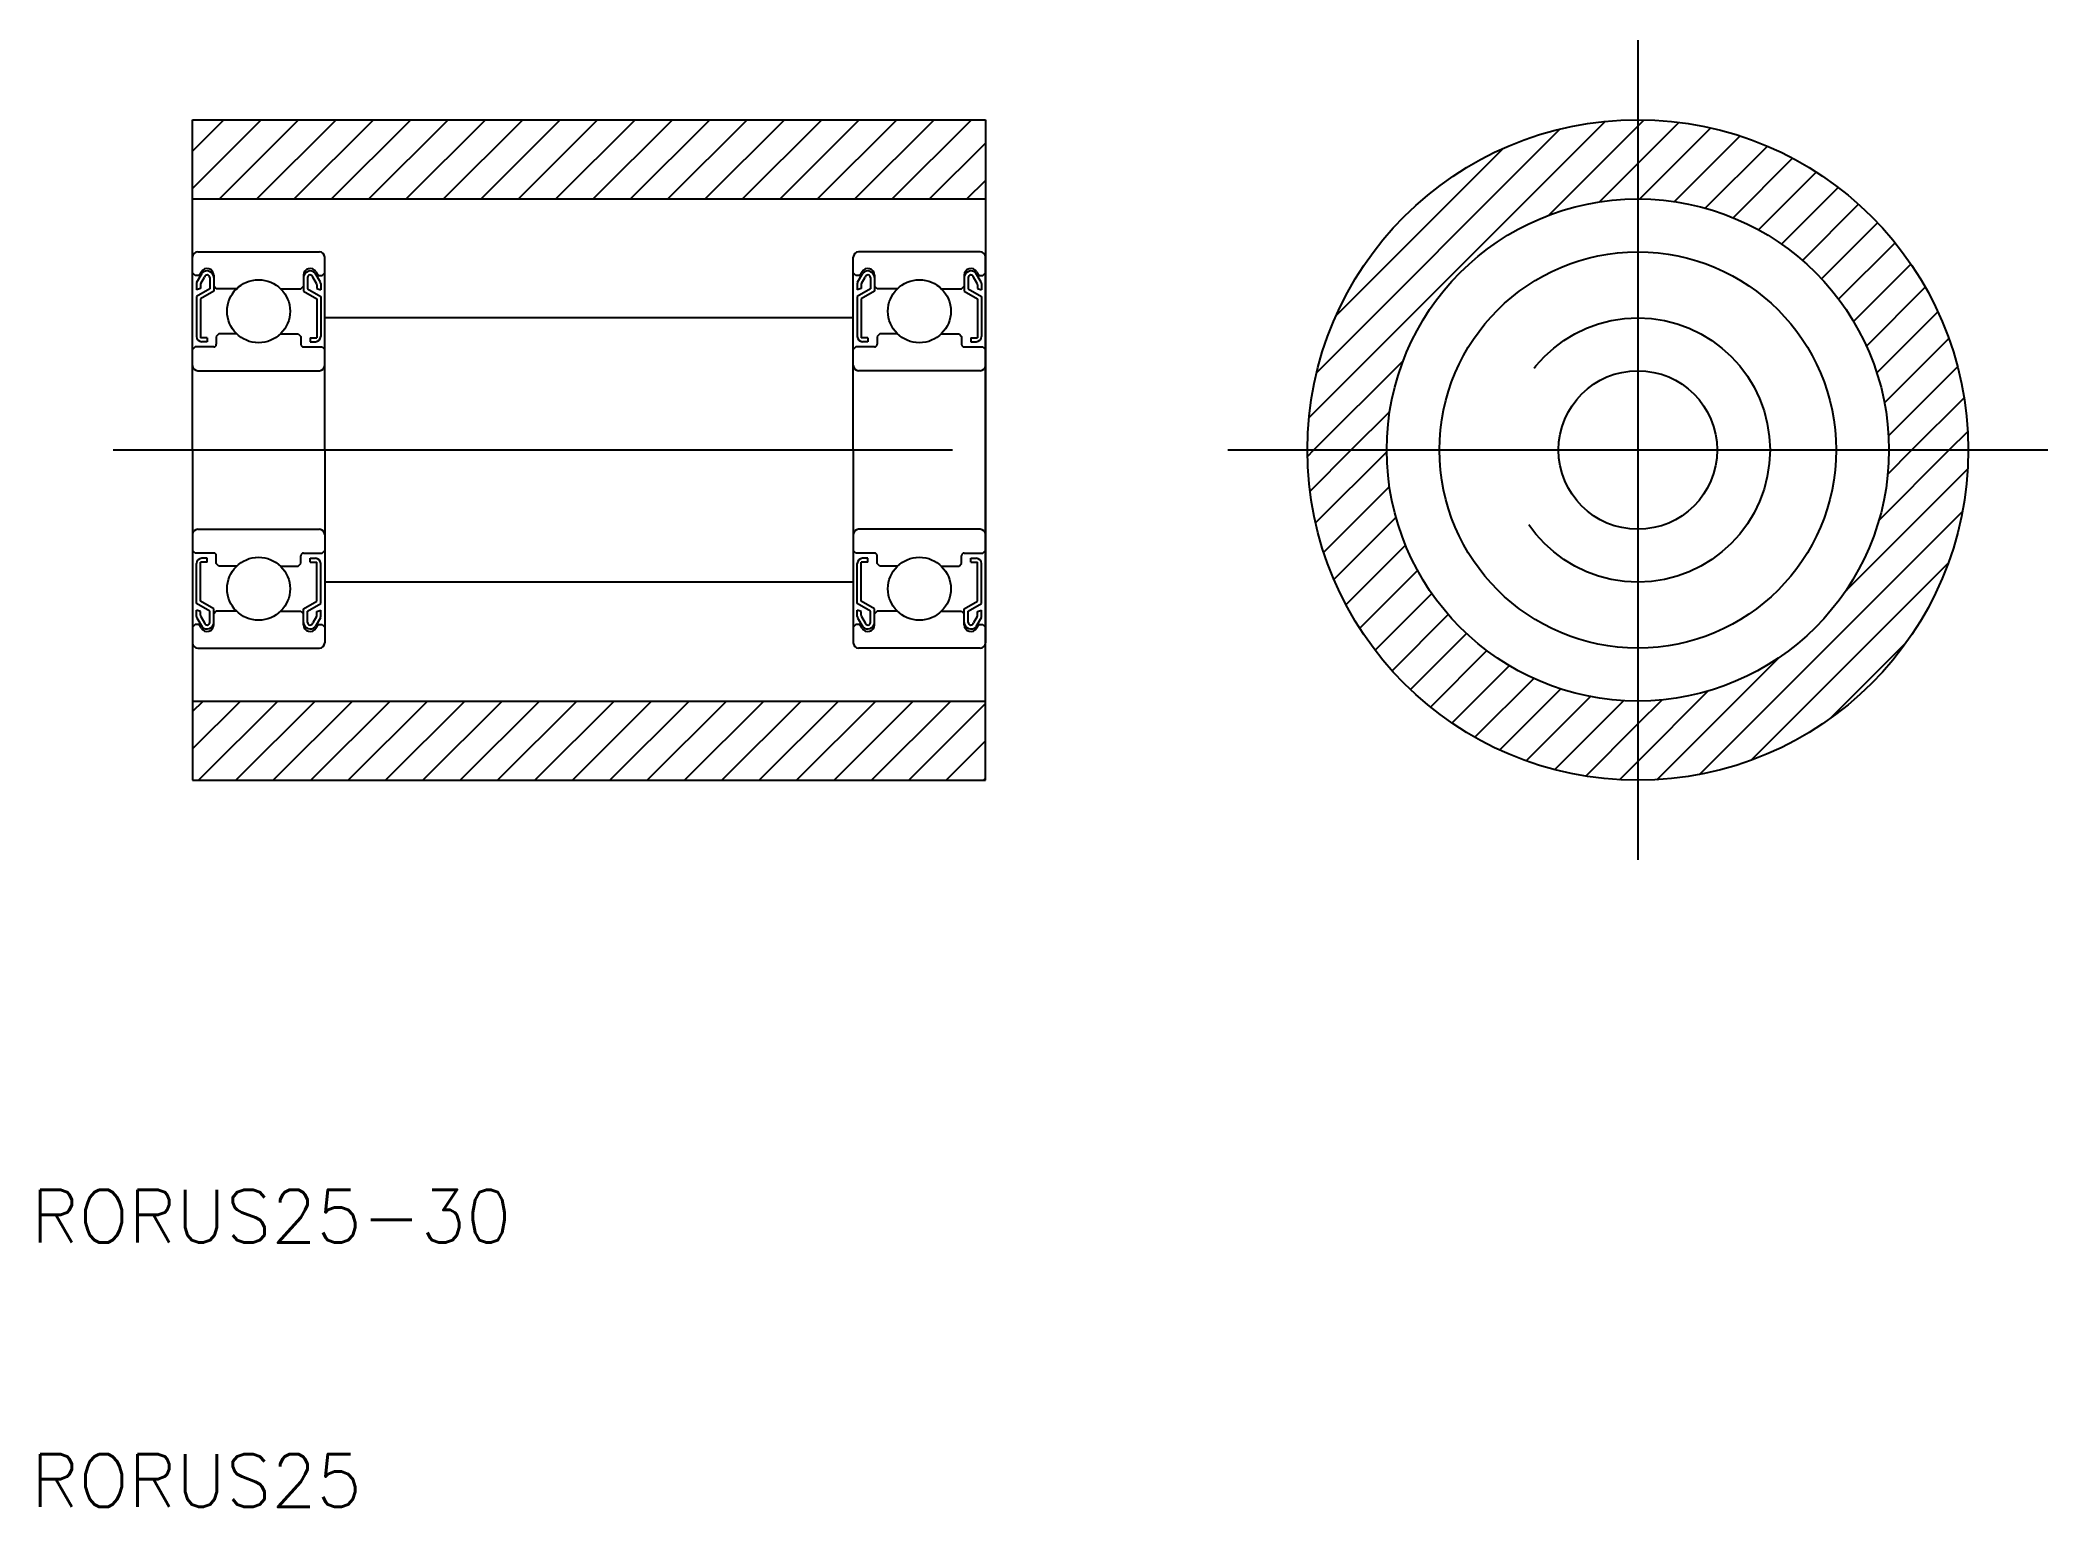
# Model space of a CAD drawing. Extents: x 44.2 to 120.2, y 10 to 65.5.
import ezdxf

# ---------------------------------------------------------------- set-up
doc = ezdxf.new("R2010")
doc.units = 0
doc.linetypes.add('CENTER', pattern=[50.8, 31.75, -6.35, 6.35, -6.35])
doc.linetypes.add('DASHED', pattern=[19.05, 12.7, -6.35])
doc.layers.get('0').update_dxf_attribs({"linetype": 'CONTINUOUS'})
doc.layers.add('CENTER', color=1, linetype='CENTER')
doc.styles.get("Standard").update_dxf_attribs({"font": 'txt.shx', "bigfont": 'extfont.shx'})

# ---------------------------------------------------------------- blocks, each defined once
blk = doc.blocks.new('*X1')
at = {"color": 0, "linetype": 'CONTINUOUS'}
for p, q in [((50, 59.899), (52.601, 62.5)), ((50, 61.314), (51.186, 62.5)), ((51.015, 59.5), (54.015, 62.5)), ((52.429, 59.5), (55.429, 62.5)), ((53.843, 59.5), (56.843, 62.5)), ((55.257, 59.5), (58.257, 62.5)), ((56.672, 59.5), (59.672, 62.5)), ((58.086, 59.5), (61.086, 62.5)), ((59.5, 59.5), (62.5, 62.5)), ((60.914, 59.5), (63.914, 62.5)), ((62.328, 59.5), (65.328, 62.5)), ((63.743, 59.5), (66.743, 62.5)), ((65.157, 59.5), (68.157, 62.5)), ((66.571, 59.5), (69.571, 62.5)), ((67.985, 59.5), (70.985, 62.5)), ((69.399, 59.5), (72.399, 62.5)), ((70.814, 59.5), (73.814, 62.5)), ((72.228, 59.5), (75.228, 62.5)), ((73.642, 59.5), (76.642, 62.5)), ((75.056, 59.5), (78.056, 62.5)), ((76.471, 59.5), (79.471, 62.5)), ((92.245, 51.233), (103.451, 62.439)), ((104.684, 62.258), (104.924, 62.498)), ((104.684, 60.843), (106.243, 62.402)), ((77.885, 59.5), (80, 61.615)), ((92.534, 52.936), (101.748, 62.15)), ((101.305, 58.879), (104.684, 62.258)), ((104.755, 59.5), (107.446, 62.191)), ((106.068, 59.399), (108.555, 61.886)), ((93.262, 55.078), (99.606, 61.422)), ((103.228, 59.388), (104.684, 60.843)), ((107.235, 59.151), (109.583, 61.5)), ((108.288, 58.79), (110.541, 61.043)), ((79.299, 59.5), (80, 60.201)), ((109.245, 58.333), (111.433, 60.521)), ((110.118, 57.792), (112.265, 59.939)), ((110.913, 57.173), (113.038, 59.298)), ((111.633, 56.478), (113.755, 58.601)), ((112.277, 55.709), (114.415, 57.846)), ((112.845, 54.863), (115.017, 57.034)), ((113.331, 53.934), (115.559, 56.162)), ((113.726, 52.915), (116.039, 55.227)), ((114.014, 51.789), (116.449, 54.224)), ((92.426, 50), (95.805, 53.379)), ((114.169, 50.53), (116.783, 53.143)), ((115.054, 50), (117.027, 51.973)), ((93.841, 50), (95.296, 51.456)), ((116.468, 50), (117.165, 50.697)), ((92.186, 49.76), (92.426, 50)), ((92.282, 48.441), (93.841, 50)), ((92.493, 47.238), (95.184, 49.929)), ((113.802, 47.334), (116.468, 50)), ((114.14, 49.086), (115.054, 50)), ((92.798, 46.129), (95.285, 48.616)), ((112.539, 44.657), (117.163, 49.281)), ((93.184, 45.101), (95.533, 47.45)), ((107.016, 37.719), (116.965, 47.668)), ((93.641, 44.143), (95.894, 46.397)), ((108.968, 38.257), (116.427, 45.717)), ((94.163, 43.251), (96.351, 45.439)), ((94.745, 42.419), (96.892, 44.566)), ((95.386, 41.646), (97.511, 43.771)), ((96.083, 40.929), (98.206, 43.051)), ((111.962, 39.838), (114.846, 42.722)), ((96.838, 40.269), (98.975, 42.407)), ((97.65, 39.667), (99.822, 41.839)), ((105.403, 37.521), (110.027, 42.145)), ((98.522, 39.125), (100.75, 41.353)), ((50, 38.686), (51.814, 40.5)), ((50, 40.101), (50.399, 40.5)), ((50.228, 37.5), (53.228, 40.5)), ((51.642, 37.5), (54.642, 40.5)), ((53.056, 37.5), (56.056, 40.5)), ((54.471, 37.5), (57.471, 40.5)), ((55.885, 37.5), (58.885, 40.5)), ((57.299, 37.5), (60.299, 40.5)), ((58.713, 37.5), (61.713, 40.5)), ((60.127, 37.5), (63.127, 40.5)), ((61.542, 37.5), (64.542, 40.5)), ((62.956, 37.5), (65.956, 40.5)), ((64.37, 37.5), (67.37, 40.5)), ((65.784, 37.5), (68.784, 40.5)), ((67.198, 37.5), (70.198, 40.5)), ((68.613, 37.5), (71.613, 40.5)), ((70.027, 37.5), (73.027, 40.5)), ((71.441, 37.5), (74.441, 40.5)), ((72.855, 37.5), (75.855, 40.5)), ((74.27, 37.5), (77.27, 40.5)), ((75.684, 37.5), (78.684, 40.5)), ((77.098, 37.5), (80, 40.402)), ((99.457, 38.646), (101.769, 40.958)), ((100.461, 38.235), (102.895, 40.67)), ((101.541, 37.902), (104.154, 40.515)), ((104.684, 38.216), (107.35, 40.882)), ((104.684, 39.63), (105.598, 40.544)), ((102.711, 37.657), (104.684, 39.63)), ((78.512, 37.5), (80, 38.988)), ((103.987, 37.519), (104.684, 38.216)), ((79.926, 37.5), (80, 37.574))]:
    blk.add_line(p, q, dxfattribs=at)

msp = doc.modelspace()

# ---------------------------------------------------------------- linework, layer by layer
at = {"color": 7, "linetype": 'CONTINUOUS'}
for p, q in [((50, 62.5), (80, 62.5)), ((50, 50), (50, 62.5)), ((80, 62.5), (80, 50)), ((50, 59.5), (80, 59.5)), ((50, 50), (50, 57.3)), ((50.2, 57.5), (54.8, 57.5)), ((55, 50), (55, 57.3)), ((75, 50), (75, 57.3)), ((79.8, 57.5), (75.2, 57.5)), ((80, 50), (80, 57.3)), ((50.1, 56.6), (50, 56.7)), ((50.25, 56.6), (50.1, 56.6)), ((50.15, 56.297), (50.15, 56.064)), ((50.163, 56.347), (50.361, 56.688)), ((50.333, 56.745), (50.25, 56.6)), ((50.3, 56.256), (50.3, 56.118)), ((50.313, 56.306), (50.453, 56.547)), ((50.65, 56.525), (50.65, 56.1)), ((50.8, 56.62), (50.8, 56.2)), ((50.8, 56.525), (50.8, 56.013)), ((54.2, 56.62), (54.2, 56.2)), ((54.2, 56.525), (54.2, 56.013)), ((54.35, 56.525), (54.35, 56.1)), ((54.687, 56.306), (54.547, 56.547)), ((54.837, 56.347), (54.639, 56.688)), ((54.667, 56.745), (54.75, 56.6)), ((54.7, 56.256), (54.7, 56.118)), ((54.75, 56.6), (54.9, 56.6)), ((54.85, 56.297), (54.85, 56.064)), ((54.9, 56.6), (55, 56.7)), ((75.1, 56.6), (75, 56.7)), ((75.25, 56.6), (75.1, 56.6)), ((75.15, 56.297), (75.15, 56.064)), ((75.163, 56.347), (75.361, 56.688)), ((75.333, 56.745), (75.25, 56.6)), ((75.3, 56.256), (75.3, 56.118)), ((75.313, 56.306), (75.453, 56.547)), ((75.65, 56.525), (75.65, 56.1)), ((75.8, 56.62), (75.8, 56.2)), ((75.8, 56.525), (75.8, 56.013)), ((79.2, 56.62), (79.2, 56.2)), ((79.2, 56.525), (79.2, 56.013)), ((79.35, 56.525), (79.35, 56.1)), ((79.687, 56.306), (79.547, 56.547)), ((79.837, 56.347), (79.639, 56.688)), ((79.667, 56.745), (79.75, 56.6)), ((79.7, 56.256), (79.7, 56.118)), ((79.75, 56.6), (79.9, 56.6)), ((79.85, 56.297), (79.85, 56.064)), ((79.9, 56.6), (80, 56.7)), ((50.3, 56.118), (50.15, 56.064)), ((50.65, 56.1), (50.15, 55.811)), ((50.15, 55.811), (50.15, 54.3)), ((50.8, 56.013), (50.3, 55.725)), ((50.3, 55.725), (50.3, 54.25)), ((50.9, 56.1), (50.8, 56.2)), ((51.666, 56.1), (50.9, 56.1)), ((53.334, 56.1), (54.1, 56.1)), ((54.1, 56.1), (54.2, 56.2)), ((54.2, 56.013), (54.7, 55.725)), ((54.35, 56.1), (54.85, 55.811)), ((54.7, 56.118), (54.85, 56.064)), ((54.7, 55.725), (54.7, 54.25)), ((54.85, 55.811), (54.85, 54.3)), ((75.3, 56.118), (75.15, 56.064)), ((75.65, 56.1), (75.15, 55.811)), ((75.15, 55.811), (75.15, 54.3)), ((75.8, 56.013), (75.3, 55.725)), ((75.3, 55.725), (75.3, 54.25)), ((75.9, 56.1), (75.8, 56.2)), ((76.666, 56.1), (75.9, 56.1)), ((78.334, 56.1), (79.1, 56.1)), ((79.1, 56.1), (79.2, 56.2)), ((79.2, 56.013), (79.7, 55.725)), ((79.35, 56.1), (79.85, 55.811)), ((79.7, 56.118), (79.85, 56.064)), ((79.7, 55.725), (79.7, 54.25)), ((79.85, 55.811), (79.85, 54.3)), ((75, 55), (55, 55)), ((50.55, 54.25), (50.3, 54.25)), ((50.55, 54.1), (50.35, 54.1)), ((50.55, 54.25), (50.55, 54.1)), ((51, 54.4), (50.9, 54.3)), ((50.9, 54.3), (50.9, 54)), ((51.666, 54.4), (51, 54.4)), ((53.334, 54.4), (54, 54.4)), ((54, 54.4), (54.1, 54.3)), ((54.1, 54.3), (54.1, 54)), ((54.45, 54.25), (54.45, 54.1)), ((54.45, 54.25), (54.7, 54.25)), ((54.45, 54.1), (54.65, 54.1)), ((75.55, 54.25), (75.3, 54.25)), ((75.55, 54.1), (75.35, 54.1)), ((75.55, 54.25), (75.55, 54.1)), ((76, 54.4), (75.9, 54.3)), ((75.9, 54.3), (75.9, 54)), ((76.666, 54.4), (76, 54.4)), ((78.334, 54.4), (79, 54.4)), ((79, 54.4), (79.1, 54.3)), ((79.1, 54.3), (79.1, 54)), ((79.45, 54.25), (79.45, 54.1)), ((79.45, 54.25), (79.7, 54.25)), ((79.45, 54.1), (79.65, 54.1)), ((50.1, 53.9), (50, 53.8)), ((50, 53.65), (50, 53.65)), ((50.8, 53.9), (50.1, 53.9)), ((54.2, 53.9), (54.9, 53.9)), ((54.9, 53.9), (55, 53.8)), ((75.1, 53.9), (75, 53.8)), ((75.8, 53.9), (75.1, 53.9)), ((79.2, 53.9), (79.9, 53.9)), ((79.9, 53.9), (80, 53.8)), ((80, 53.65), (80, 53.65)), ((50.2, 53), (54.8, 53)), ((79.8, 53), (75.2, 53)), ((50, 51.825), (50, 51.825)), ((80, 51.825), (80, 51.825)), ((50, 50), (50, 37.5)), ((50, 50), (50, 42.7)), ((55, 50), (55, 42.7)), ((75, 50), (75, 42.7)), ((80, 37.5), (80, 50)), ((80, 50), (80, 42.7)), ((50.2, 47), (54.8, 47)), ((79.8, 47), (75.2, 47)), ((50.1, 46.1), (50, 46.2)), ((50.8, 46.1), (50.1, 46.1)), ((50.15, 44.189), (50.15, 45.7)), ((50.55, 45.75), (50.3, 45.75)), ((50.3, 44.275), (50.3, 45.75)), ((50.55, 45.9), (50.35, 45.9)), ((50.55, 45.75), (50.55, 45.9)), ((50.9, 45.7), (50.9, 46)), ((51, 45.6), (50.9, 45.7)), ((51.666, 45.6), (51, 45.6)), ((53.334, 45.6), (54, 45.6)), ((54, 45.6), (54.1, 45.7)), ((54.1, 45.7), (54.1, 46)), ((54.2, 46.1), (54.9, 46.1)), ((54.45, 45.75), (54.45, 45.9)), ((54.45, 45.9), (54.65, 45.9)), ((54.45, 45.75), (54.7, 45.75)), ((54.7, 44.275), (54.7, 45.75)), ((54.85, 44.189), (54.85, 45.7)), ((54.9, 46.1), (55, 46.2)), ((75.1, 46.1), (75, 46.2)), ((75.8, 46.1), (75.1, 46.1)), ((75.15, 44.189), (75.15, 45.7)), ((75.55, 45.75), (75.3, 45.75)), ((75.3, 44.275), (75.3, 45.75)), ((75.55, 45.9), (75.35, 45.9)), ((75.55, 45.75), (75.55, 45.9)), ((75.9, 45.7), (75.9, 46)), ((76, 45.6), (75.9, 45.7)), ((76.666, 45.6), (76, 45.6)), ((78.334, 45.6), (79, 45.6)), ((79, 45.6), (79.1, 45.7)), ((79.1, 45.7), (79.1, 46)), ((79.2, 46.1), (79.9, 46.1)), ((79.45, 45.75), (79.45, 45.9)), ((79.45, 45.9), (79.65, 45.9)), ((79.45, 45.75), (79.7, 45.75)), ((79.7, 44.275), (79.7, 45.75)), ((79.85, 44.189), (79.85, 45.7)), ((79.9, 46.1), (80, 46.2)), ((75, 45), (55, 45)), ((50.65, 43.9), (50.15, 44.189)), ((50.8, 43.987), (50.3, 44.275)), ((54.2, 43.987), (54.7, 44.275)), ((54.35, 43.9), (54.85, 44.189)), ((75.65, 43.9), (75.15, 44.189)), ((75.8, 43.987), (75.3, 44.275)), ((79.2, 43.987), (79.7, 44.275)), ((79.35, 43.9), (79.85, 44.189)), ((50.1, 43.4), (50, 43.3)), ((50.25, 43.4), (50.1, 43.4)), ((50.15, 43.703), (50.15, 43.936)), ((50.3, 43.882), (50.15, 43.936)), ((50.163, 43.653), (50.361, 43.312)), ((50.333, 43.255), (50.25, 43.4)), ((50.3, 43.744), (50.3, 43.882)), ((50.313, 43.694), (50.453, 43.453)), ((50.65, 43.475), (50.65, 43.9)), ((50.8, 43.475), (50.8, 43.987)), ((50.9, 43.9), (50.8, 43.8)), ((50.8, 43.38), (50.8, 43.8)), ((51.666, 43.9), (50.9, 43.9)), ((53.334, 43.9), (54.1, 43.9)), ((54.1, 43.9), (54.2, 43.8)), ((54.2, 43.475), (54.2, 43.987)), ((54.2, 43.38), (54.2, 43.8)), ((54.35, 43.475), (54.35, 43.9)), ((54.687, 43.694), (54.547, 43.453)), ((54.837, 43.653), (54.639, 43.312)), ((54.667, 43.255), (54.75, 43.4)), ((54.7, 43.882), (54.85, 43.936)), ((54.7, 43.744), (54.7, 43.882)), ((54.75, 43.4), (54.9, 43.4)), ((54.85, 43.703), (54.85, 43.936)), ((54.9, 43.4), (55, 43.3)), ((75.1, 43.4), (75, 43.3)), ((75.25, 43.4), (75.1, 43.4)), ((75.15, 43.703), (75.15, 43.936)), ((75.3, 43.882), (75.15, 43.936)), ((75.163, 43.653), (75.361, 43.312)), ((75.333, 43.255), (75.25, 43.4)), ((75.3, 43.744), (75.3, 43.882)), ((75.313, 43.694), (75.453, 43.453)), ((75.65, 43.475), (75.65, 43.9)), ((75.8, 43.475), (75.8, 43.987)), ((75.9, 43.9), (75.8, 43.8)), ((75.8, 43.38), (75.8, 43.8)), ((76.666, 43.9), (75.9, 43.9)), ((78.334, 43.9), (79.1, 43.9)), ((79.1, 43.9), (79.2, 43.8)), ((79.2, 43.475), (79.2, 43.987)), ((79.2, 43.38), (79.2, 43.8)), ((79.35, 43.475), (79.35, 43.9)), ((79.687, 43.694), (79.547, 43.453)), ((79.837, 43.653), (79.639, 43.312)), ((79.667, 43.255), (79.75, 43.4)), ((79.7, 43.882), (79.85, 43.936)), ((79.7, 43.744), (79.7, 43.882)), ((79.75, 43.4), (79.9, 43.4)), ((79.85, 43.703), (79.85, 43.936)), ((79.9, 43.4), (80, 43.3)), ((50.2, 42.5), (54.8, 42.5)), ((79.8, 42.5), (75.2, 42.5)), ((50, 40.5), (80, 40.5)), ((50, 37.5), (80, 37.5))]:
    msp.add_line(p, q, dxfattribs=at)
for centre, radius in [((104.684, 50), 12.5), ((104.684, 50), 9.5), ((104.684, 50), 7.5), ((52.5, 55.25), 1.191), ((77.5, 55.25), 1.191), ((104.684, 50), 3), ((52.5, 44.75), 1.191), ((77.5, 44.75), 1.191)]:
    msp.add_circle(centre, radius, dxfattribs=at)
at = {"color": 3, "linetype": 'DASHED'}
msp.add_circle((104.684, 50), 5, dxfattribs=at)
at = {"color": 7, "linetype": 'CONTINUOUS'}
for centre, radius, start, end in [((50.2, 57.3), 0.2, 90, 180), ((54.8, 57.3), 0.2, 0, 90), ((75.2, 57.3), 0.2, 90, 180), ((79.8, 57.3), 0.2, 0, 90), ((50.25, 56.297), 0.1, 150.00032, 180.0006), ((50.4, 56.256), 0.1, 150.00032, 180.0006), ((50.55, 56.62), 0.25, 359.99956, 150.00021), ((50.55, 56.525), 0.25, 0, 139.19441), ((50.55, 56.525), 0.1, 0, 167.12492), ((54.45, 56.62), 0.25, 29.99979, 180.00044), ((54.45, 56.525), 0.25, 40.80559, 180), ((54.45, 56.525), 0.1, 12.87508, 180), ((54.6, 56.256), 0.1, 359.9994, 29.99968), ((54.75, 56.297), 0.1, 359.9994, 29.99968), ((75.25, 56.297), 0.1, 150.00032, 180.0006), ((75.4, 56.256), 0.1, 150.00032, 180.0006), ((75.55, 56.62), 0.25, 359.99956, 150.00021), ((75.55, 56.525), 0.25, 0, 139.19441), ((75.55, 56.525), 0.1, 0, 167.12492), ((79.45, 56.62), 0.25, 29.99979, 180.00044), ((79.45, 56.525), 0.25, 40.80559, 180), ((79.45, 56.525), 0.1, 12.87508, 180), ((79.6, 56.256), 0.1, 359.9994, 29.99968), ((79.75, 56.297), 0.1, 359.9994, 29.99968), ((50.35, 54.3), 0.2, 180.00032, 270.00031), ((50.8, 54), 0.1, 270.00058, 0), ((54.2, 54), 0.1, 180, 269.99942), ((54.65, 54.3), 0.2, 269.99969, 359.99968), ((75.35, 54.3), 0.2, 180.00032, 270.00031), ((75.8, 54), 0.1, 270.00058, 0), ((79.2, 54), 0.1, 180, 269.99942), ((79.65, 54.3), 0.2, 269.99969, 359.99968), ((50.2, 53.2), 0.2, 180, 270), ((54.8, 53.2), 0.2, 270, 0), ((75.2, 53.2), 0.2, 180, 270), ((79.8, 53.2), 0.2, 270, 0), ((50.2, 46.8), 0.2, 90, 180), ((54.8, 46.8), 0.2, 0, 90), ((75.2, 46.8), 0.2, 90, 180), ((79.8, 46.8), 0.2, 0, 90), ((50.35, 45.7), 0.2, 89.99969, 179.99968), ((50.8, 46), 0.1, 0, 89.99942), ((54.2, 46), 0.1, 90.00058, 180), ((54.65, 45.7), 0.2, 0.00032, 90.00031), ((75.35, 45.7), 0.2, 89.99969, 179.99968), ((75.8, 46), 0.1, 0, 89.99942), ((79.2, 46), 0.1, 90.00058, 180), ((79.65, 45.7), 0.2, 0.00032, 90.00031), ((50.25, 43.703), 0.1, 179.9994, 209.99968), ((50.4, 43.744), 0.1, 179.9994, 209.99968), ((50.55, 43.38), 0.25, 209.99979, 0.00044), ((50.55, 43.475), 0.25, 220.80559, 0), ((50.55, 43.475), 0.1, 192.87508, 0), ((54.45, 43.475), 0.25, 180, 319.19441), ((54.45, 43.38), 0.25, 179.99956, 330.00021), ((54.45, 43.475), 0.1, 180, 347.12492), ((54.6, 43.744), 0.1, 330.00032, 0.0006), ((54.75, 43.703), 0.1, 330.00032, 0.0006), ((75.25, 43.703), 0.1, 179.9994, 209.99968), ((75.4, 43.744), 0.1, 179.9994, 209.99968), ((75.55, 43.38), 0.25, 209.99979, 0.00044), ((75.55, 43.475), 0.25, 220.80559, 0), ((75.55, 43.475), 0.1, 192.87508, 0), ((79.45, 43.475), 0.25, 180, 319.19441), ((79.45, 43.38), 0.25, 179.99956, 330.00021), ((79.45, 43.475), 0.1, 180, 347.12492), ((79.6, 43.744), 0.1, 330.00032, 0.0006), ((79.75, 43.703), 0.1, 330.00032, 0.0006), ((50.2, 42.7), 0.2, 180, 270), ((54.8, 42.7), 0.2, 270, 0), ((75.2, 42.7), 0.2, 180, 270), ((79.8, 42.7), 0.2, 270, 0)]:
    msp.add_arc(centre, radius, start, end, dxfattribs=at)
at = {"layer": 'CENTER', "color": 1, "linetype": 'CENTER'}
for p, q in [((104.684, 65.512), (104.684, 34.488)), ((47, 50), (83, 50)), ((89.172, 50), (120.196, 50))]:
    msp.add_line(p, q, dxfattribs=at)

# ---------------------------------------------------------------- block references
at = {"color": 3, "linetype": 'CONTINUOUS'}
msp.add_blockref('*X1', (0, 0), dxfattribs=at)

# ---------------------------------------------------------------- texts
at = {"color": 7, "linetype": 'CONTINUOUS'}
for s, p in [('RORUS25-30', (43.891, 20)), ('RORUS25', (43.891, 10))]:
    msp.add_text(s, height=2, dxfattribs=at).set_placement(p)

doc.saveas('drawing.dxf')
